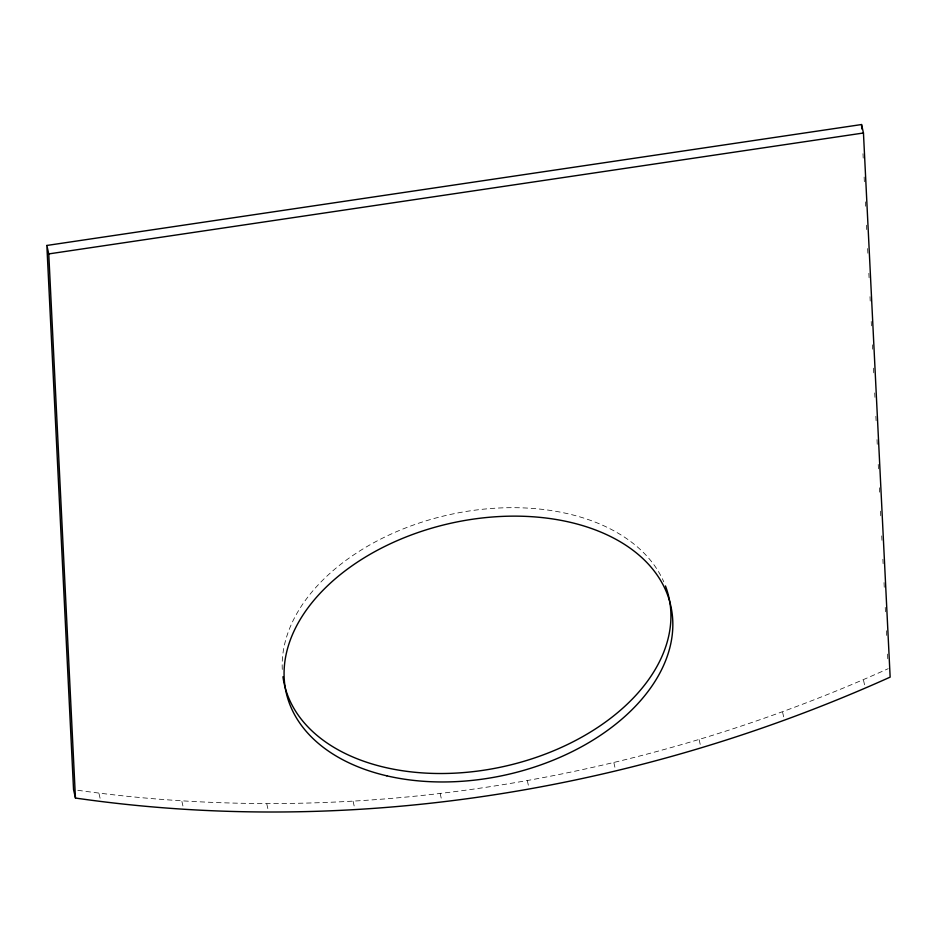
<?xml version="1.0" encoding="UTF-8"?>
<svg xmlns="http://www.w3.org/2000/svg" width="937" height="937" viewBox="0 0 937 937"><rect width="100%" height="100%" fill="white"/><g stroke="black" fill="none" stroke-linecap="round" stroke-linejoin="round"><path stroke-width="0.7" stroke-dasharray="4.68 3.51" d="M77.794 790.278C352.066 828.753 636.375 782.196 888.241 668.667M863.516 680.215L864.781 685.861M782.606 712.272L784.199 719.323M699.178 739.832L700.454 745.465M613.864 762.671L615.457 769.722M527.308 780.626L528.901 787.677M440.167 793.569L441.76 800.608M353.12 801.381L354.701 808.42M266.811 804.005L268.392 811.055M181.907 801.44L183.488 808.479M99.041 793.686L100.318 799.32M862.977 153.715L863.2 158.095M864.125 177.058L864.406 182.891M865.343 201.853L865.554 206.234M866.491 225.196L866.702 229.577M867.627 248.539L867.92 254.372M868.845 273.335L869.067 277.715M869.993 296.678L870.204 301.058M871.211 321.473L871.422 325.853M872.359 344.816L872.57 349.196M873.507 368.159L873.788 373.992M874.713 392.954L874.935 397.335M875.861 416.297L876.083 420.678M877.009 439.64L877.29 445.473M878.227 464.436L878.437 468.816M879.374 487.779L879.585 492.159M880.511 511.122L880.803 516.955M881.729 535.917L881.951 540.298M882.877 559.26L883.087 563.641M884.024 582.603L884.305 588.436M885.242 607.399L885.453 611.779M886.379 630.742L886.671 636.574M887.526 654.085L887.819 659.917M282.283 669.44A197.133 128.802 -12.7 0 1 447.054 515.209A197.133 128.802 -12.7 0 1 663.783 581.842"/><path stroke-width="1.41" d="M46.85 245.459L861.548 124.539L863.457 132.995L890.15 677.123C636.984 791.168 351 837.807 75.452 798.043L73.543 789.586L46.85 245.459L48.759 253.915L75.452 798.043M48.759 253.915L863.457 132.995M861.548 124.539L861.759 128.919M665.457 585.941A197.133 128.802 -12.7 0 1 508.217 765.482A197.133 128.802 -12.7 0 1 282.951 676.737M386.829 775.836A197.133 128.802 -12.7 0 0 672.731 620.224A197.133 128.802 -12.7 0 0 375.807 551.097A197.133 128.802 -12.7 0 0 386.829 775.836"/></g></svg>
